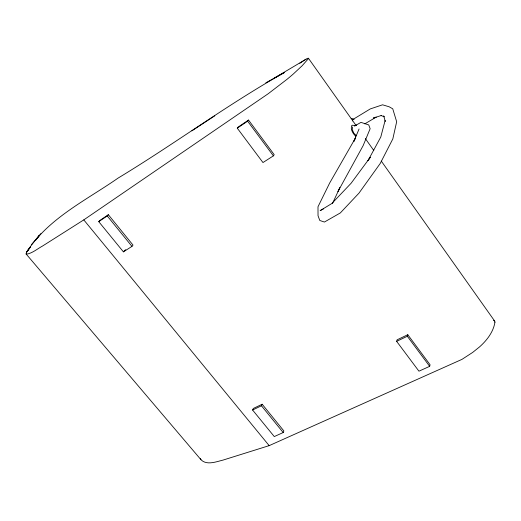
<?xml version="1.0" encoding="UTF-8"?>
<svg xmlns="http://www.w3.org/2000/svg" width="521" height="521" viewBox="0 0 521 521"><rect width="100%" height="100%" fill="white"/><g stroke="black" fill="none" stroke-linecap="round" stroke-linejoin="round"><path stroke-width="0.78" d="M352.483 126.981L352.261 129.638L353.876 133.246L356.377 135.675M332.483 203.47L339.848 187.671L337.979 191.5L363.157 145.593L370.138 128.7L368.744 124.929L360.975 122.37L354.58 126.017L354.873 125.535L356.149 125.437M494.911 322.466C493.693 329.637 489.799 336.065 485.025 341.437A34.699 14.087 -34.4 0 1 479.457 346.973L472.716 352.391L461.971 359.373L269.175 445.637L222.975 460.108C216.15 461.736 206.778 465.598 200.989 459.737L26.07 253.935L26.858 251.734L30.602 246.759M429.662 366.341L430.066 364.746L407.787 334.716L397.113 339.809L396.637 341.353L418.936 371.186L429.662 366.341L407.324 336.26L407.787 334.716M385.169 120.325L380.779 137.023L367.95 160.742L370.34 157.212L351.082 183.281L331.87 203.49L320.135 210.64L323.521 208.875M359.067 129L353.844 141.419L355.589 137.798L329.676 183.008L317.992 206.772L318.031 215.733L319.796 220.468L324.401 222.05L340.324 212.939L358.943 193.174L380.219 163.47L392.827 138.918L396.67 121.745L392.749 108.811L389.174 106.792L382.57 104.806L370.236 108.941L352.619 119.654L352.665 120.924M283.19 432.541L283.867 430.945L262.18 404.231L253.33 408.457L252.587 410.014L274.28 436.572L283.19 432.541L261.457 405.787L262.18 404.231M265.834 82.813L284.44 72.51C227.189 104.767 174.281 144.128 118.052 178.11C86.154 200.331 48.31 218.292 26.721 251.975L30.609 246.863M273.382 155.87L274.202 154.678L248.517 120.058L238.182 127.039L237.276 128.173L262.968 162.539L273.382 155.87L247.625 121.185L248.517 120.058M27.678 250.562L28.779 249.162M131.963 246.387L133.024 245.104L108.355 214.711L99.889 220.422L98.756 221.659L123.418 251.858L131.963 246.387L107.228 215.941L108.355 214.711M123.418 251.858L124.135 250.998M31.371 244.714L40.84 233.655M26.07 253.935L26.376 254.215C32.406 253.304 37.356 248.791 42.637 245.977L83.79 219.882L268.198 93.741L286.791 79.485A37.805 4.168 -37.3 0 0 293.29 74.015L302.043 65.854L308.126 58.984A9.528 1.049 -37.1 0 0 307.286 58.528L306.739 58.808A9.306 1.022 -37.1 0 0 303.789 60.625L299.803 63.308M98.756 221.659L107.228 215.941M237.276 128.173L247.625 121.185M214.789 115.812L191.884 130.843M124.493 250.568L125.802 249.728M273.916 78.313L306.107 59.16M364.772 123.874L376.182 117.14L373.297 118.078L381.261 115.512M354.84 125.874L356.384 125.027M252.587 410.014L261.457 405.787M396.637 341.353L407.324 336.26M351.213 118.664L352.053 118.514L354.124 119.426M354 125.385L352.203 125.235L351.603 125.769C350.346 129.644 353.03 133.786 355.81 136.326M381.079 115.577L384.505 116.815M83.79 219.882L269.175 445.637M308.445 58.274L355.941 125.3M365.351 138.579L373.817 150.523M381.339 161.139L494.683 321.086M200.292 458.46L200.989 459.737M383.677 115.792L385.306 121.608M493.478 320.356A8.74 3.536 -33.7 0 1 494.911 322.473M39.355 235.355L35.956 239.829L39.355 235.355"/></g></svg>
